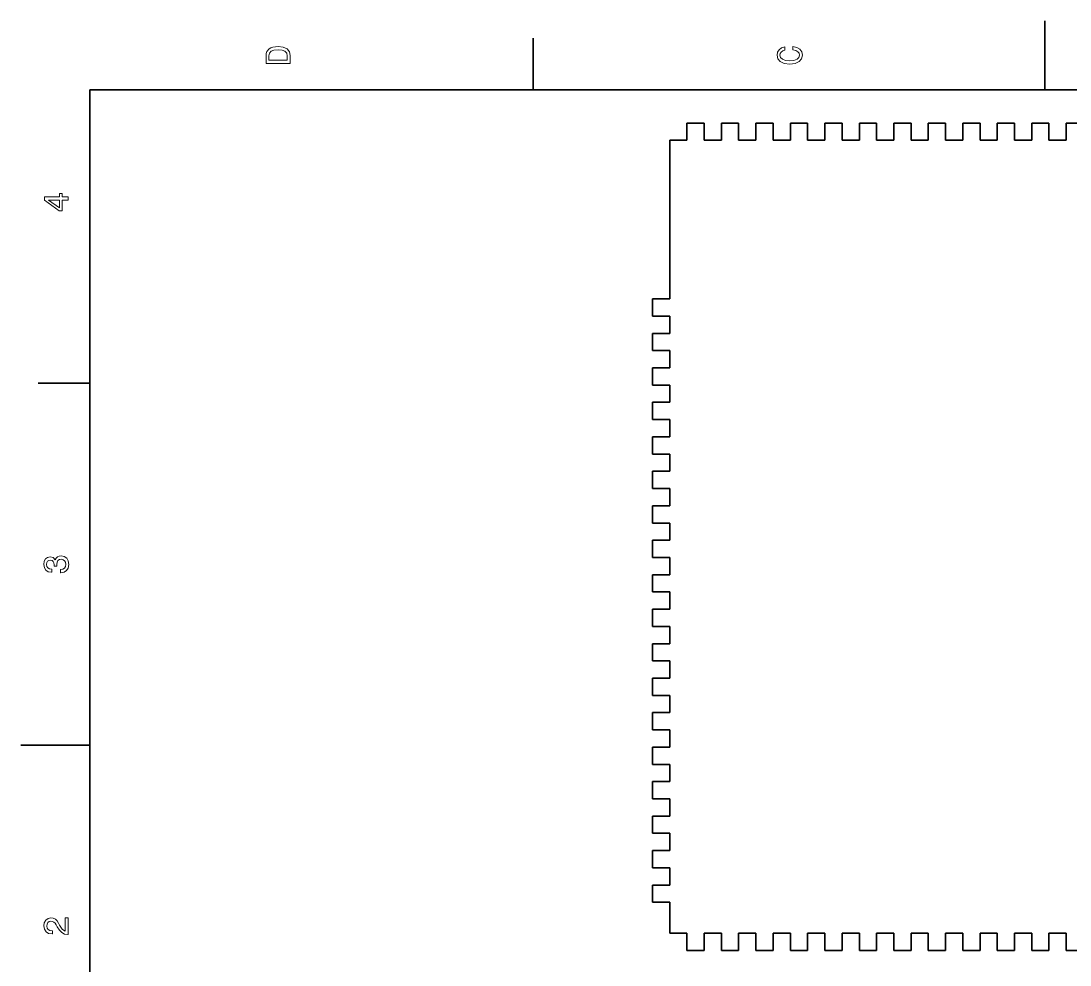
# Model space of a CAD drawing. Extents: x 0 to 297, y 0 to 210.
# Drawn here: x 0 to 152.1, y 73.1 to 210 of the extents above; entities that cross this region are included whole.
import ezdxf

# ---------------------------------------------------------------- set-up
doc = ezdxf.new("R2010")
doc.units = 0

msp = doc.modelspace()

# ---------------------------------------------------------------- linework, layer by layer
at = {"color": 7, "lineweight": 35}
for p, q in [((148.5, 200), (148.5, 210)), ((74.300003, 200), (74.300003, 207.5)), ((287, 200), (10, 200)), ((10, 200), (10, 10)), ((96.576744, 195.198517), (96.576744, 192.698517)), ((96.576744, 195.198517), (99.076744, 195.198517)), ((99.076744, 192.698517), (99.076744, 195.198517)), ((101.576744, 195.198517), (101.576744, 192.698517)), ((101.576744, 195.198517), (104.076744, 195.198517)), ((104.076744, 192.698517), (104.076744, 195.198517)), ((106.576744, 195.198517), (106.576744, 192.698517)), ((106.576744, 195.198517), (109.076744, 195.198517)), ((109.076744, 192.698517), (109.076744, 195.198517)), ((111.576744, 195.198517), (111.576744, 192.698517)), ((111.576744, 195.198517), (114.076744, 195.198517)), ((114.076744, 192.698517), (114.076744, 195.198517)), ((116.576744, 195.198517), (116.576744, 192.698517)), ((116.576744, 195.198517), (119.076744, 195.198517)), ((119.076744, 192.698517), (119.076744, 195.198517)), ((121.576744, 195.198517), (121.576744, 192.698517)), ((121.576744, 195.198517), (124.076744, 195.198517)), ((124.076744, 192.698517), (124.076744, 195.198517)), ((126.576744, 195.198517), (126.576744, 192.698517)), ((126.576744, 195.198517), (129.076752, 195.198517)), ((129.076752, 192.698517), (129.076752, 195.198517)), ((131.576752, 195.198517), (131.576752, 192.698517)), ((131.576752, 195.198517), (134.076752, 195.198517)), ((134.076752, 192.698517), (134.076752, 195.198517)), ((136.576752, 195.198517), (136.576752, 192.698517)), ((136.576752, 195.198517), (139.076752, 195.198517)), ((139.076752, 192.698517), (139.076752, 195.198517)), ((141.576752, 195.198517), (141.576752, 192.698517)), ((141.576752, 195.198517), (144.076752, 195.198517)), ((144.076752, 192.698517), (144.076752, 195.198517)), ((146.576752, 195.198517), (146.576752, 192.698517)), ((146.576752, 195.198517), (149.076752, 195.198517)), ((149.076752, 192.698517), (149.076752, 195.198517)), ((151.576752, 195.198517), (151.576752, 192.698517)), ((151.576752, 195.198517), (154.076752, 195.198517)), ((94.076744, 192.698517), (94.076744, 169.698517)), ((94.076744, 192.698517), (96.576744, 192.698517)), ((99.076744, 192.698517), (101.576744, 192.698517)), ((104.076744, 192.698517), (106.576744, 192.698517)), ((109.076744, 192.698517), (111.576744, 192.698517)), ((114.076744, 192.698517), (116.576744, 192.698517)), ((119.076744, 192.698517), (121.576744, 192.698517)), ((124.076744, 192.698517), (126.576744, 192.698517)), ((129.076752, 192.698517), (131.576752, 192.698517)), ((134.076752, 192.698517), (136.576752, 192.698517)), ((139.076752, 192.698517), (141.576752, 192.698517)), ((144.076752, 192.698517), (146.576752, 192.698517)), ((149.076752, 192.698517), (151.576752, 192.698517)), ((91.576744, 169.698517), (91.576744, 167.198517)), ((94.076744, 169.698517), (91.576744, 169.698517)), ((94.076744, 167.198517), (91.576744, 167.198517)), ((94.076744, 167.198517), (94.076744, 164.698517)), ((91.576744, 164.698517), (91.576744, 162.198517)), ((94.076744, 164.698517), (91.576744, 164.698517)), ((94.076744, 162.198517), (91.576744, 162.198517)), ((94.076744, 162.198517), (94.076744, 159.698517)), ((91.576744, 159.698517), (91.576744, 157.198517)), ((94.076744, 159.698517), (91.576744, 159.698517)), ((10, 157.5), (2.5, 157.5)), ((94.076744, 157.198517), (91.576744, 157.198517)), ((94.076744, 157.198517), (94.076744, 154.698517)), ((91.576744, 154.698517), (91.576744, 152.198517)), ((94.076744, 154.698517), (91.576744, 154.698517)), ((94.076744, 152.198517), (91.576744, 152.198517)), ((94.076744, 152.198517), (94.076744, 149.698517)), ((91.576744, 149.698517), (91.576744, 147.198517)), ((94.076744, 149.698517), (91.576744, 149.698517)), ((94.076744, 147.198517), (91.576744, 147.198517)), ((94.076744, 147.198517), (94.076744, 144.698517)), ((91.576744, 144.698517), (91.576744, 142.198517)), ((94.076744, 144.698517), (91.576744, 144.698517)), ((94.076744, 142.198517), (91.576744, 142.198517)), ((94.076744, 142.198517), (94.076744, 139.698517)), ((91.576744, 139.698517), (91.576744, 137.198517)), ((94.076744, 139.698517), (91.576744, 139.698517)), ((94.076744, 137.198517), (91.576744, 137.198517)), ((94.076744, 137.198517), (94.076744, 134.698517)), ((91.576744, 134.698517), (91.576744, 132.198517)), ((94.076744, 134.698517), (91.576744, 134.698517)), ((94.076744, 132.198517), (91.576744, 132.198517)), ((94.076744, 132.198517), (94.076744, 129.698517)), ((91.576744, 129.698517), (91.576744, 127.198517)), ((94.076744, 129.698517), (91.576744, 129.698517)), ((94.076744, 127.198517), (91.576744, 127.198517)), ((94.076744, 127.198517), (94.076744, 124.698517)), ((91.576744, 124.698517), (91.576744, 122.198517)), ((94.076744, 124.698517), (91.576744, 124.698517)), ((94.076744, 122.198517), (91.576744, 122.198517)), ((94.076744, 122.198517), (94.076744, 119.698517)), ((91.576744, 119.698517), (91.576744, 117.198517)), ((94.076744, 119.698517), (91.576744, 119.698517)), ((94.076744, 117.198517), (91.576744, 117.198517)), ((94.076744, 117.198517), (94.076744, 114.698517)), ((91.576744, 114.698517), (91.576744, 112.198517)), ((94.076744, 114.698517), (91.576744, 114.698517)), ((94.076744, 112.198517), (91.576744, 112.198517)), ((94.076744, 112.198517), (94.076744, 109.698517)), ((91.576744, 109.698517), (91.576744, 107.198517)), ((94.076744, 109.698517), (91.576744, 109.698517)), ((94.076744, 107.198517), (91.576744, 107.198517)), ((94.076744, 107.198517), (94.076744, 104.698517)), ((10, 105), (0, 105)), ((91.576744, 104.698517), (91.576744, 102.198517)), ((94.076744, 104.698517), (91.576744, 104.698517)), ((94.076744, 102.198517), (91.576744, 102.198517)), ((94.076744, 102.198517), (94.076744, 99.698517)), ((91.576744, 99.698517), (91.576744, 97.198517)), ((94.076744, 99.698517), (91.576744, 99.698517)), ((94.076744, 97.198517), (91.576744, 97.198517)), ((94.076744, 97.198517), (94.076744, 94.698517)), ((91.576744, 94.698517), (91.576744, 92.198517)), ((94.076744, 94.698517), (91.576744, 94.698517)), ((94.076744, 92.198517), (91.576744, 92.198517)), ((94.076744, 92.198517), (94.076744, 89.698517)), ((91.576744, 89.698517), (91.576744, 87.198517)), ((94.076744, 89.698517), (91.576744, 89.698517)), ((94.076744, 87.198517), (91.576744, 87.198517)), ((94.076744, 87.198517), (94.076744, 84.698517)), ((94.076744, 84.698517), (91.576744, 84.698517)), ((91.576744, 84.698517), (91.576744, 82.198517)), ((94.076744, 82.198517), (91.576744, 82.198517)), ((94.076744, 82.198517), (94.076744, 77.698517)), ((96.576744, 77.698517), (94.076744, 77.698517)), ((96.576744, 77.698517), (96.576744, 75.198517)), ((101.576744, 77.698517), (99.076744, 77.698517)), ((99.076744, 75.198517), (99.076744, 77.698517)), ((101.576744, 77.698517), (101.576744, 75.198517)), ((106.576744, 77.698517), (104.076744, 77.698517)), ((104.076744, 75.198517), (104.076744, 77.698517)), ((106.576744, 77.698517), (106.576744, 75.198517)), ((111.576744, 77.698517), (109.076744, 77.698517)), ((109.076744, 75.198517), (109.076744, 77.698517)), ((111.576744, 77.698517), (111.576744, 75.198517)), ((116.576744, 77.698517), (114.076744, 77.698517)), ((114.076744, 75.198517), (114.076744, 77.698517)), ((116.576744, 77.698517), (116.576744, 75.198517)), ((121.576744, 77.698517), (119.076744, 77.698517)), ((119.076744, 75.198517), (119.076744, 77.698517)), ((121.576744, 77.698517), (121.576744, 75.198517)), ((126.576744, 77.698517), (124.076744, 77.698517)), ((124.076744, 75.198517), (124.076744, 77.698517)), ((126.576744, 77.698517), (126.576744, 75.198517)), ((131.576752, 77.698517), (129.076752, 77.698517)), ((129.076752, 75.198517), (129.076752, 77.698517)), ((131.576752, 77.698517), (131.576752, 75.198517)), ((136.576752, 77.698517), (134.076752, 77.698517)), ((134.076752, 75.198517), (134.076752, 77.698517)), ((136.576752, 77.698517), (136.576752, 75.198517)), ((141.576752, 77.698517), (139.076752, 77.698517)), ((139.076752, 75.198517), (139.076752, 77.698517)), ((141.576752, 77.698517), (141.576752, 75.198517)), ((146.576752, 77.698517), (144.076752, 77.698517)), ((144.076752, 75.198517), (144.076752, 77.698517)), ((146.576752, 77.698517), (146.576752, 75.198517)), ((151.576752, 77.698517), (149.076752, 77.698517)), ((149.076752, 75.198517), (149.076752, 77.698517)), ((151.576752, 77.698517), (151.576752, 75.198517)), ((99.076744, 75.198517), (96.576744, 75.198517)), ((104.076744, 75.198517), (101.576744, 75.198517)), ((109.076744, 75.198517), (106.576744, 75.198517)), ((114.076744, 75.198517), (111.576744, 75.198517)), ((119.076744, 75.198517), (116.576744, 75.198517)), ((124.076744, 75.198517), (121.576744, 75.198517)), ((129.076752, 75.198517), (126.576744, 75.198517)), ((134.076752, 75.198517), (131.576752, 75.198517)), ((139.076752, 75.198517), (136.576752, 75.198517)), ((144.076752, 75.198517), (141.576752, 75.198517)), ((149.076752, 75.198517), (146.576752, 75.198517)), ((154.076752, 75.198517), (151.576752, 75.198517))]:
    msp.add_line(p, q, dxfattribs=at)
at = {"color": 7, "lineweight": 13}
for points in [[(35.533215, 204.994965), (35.533215, 203.829971), (39.033215, 203.829971), (39.033215, 204.994965), (38.922264, 205.544678), (38.584366, 205.953171), (38.034657, 206.205338), (37.283215, 206.296112), (36.516644, 206.215424), (36.21405, 206.114563), (35.971977, 205.973343), (35.644165, 205.56485), (35.563473, 205.297562)], [(35.951801, 204.959656), (36.027451, 205.342941), (36.259438, 205.605194), (36.672985, 205.761536), (37.283215, 205.811966), (37.873272, 205.756485), (38.286816, 205.600143), (38.533936, 205.332855), (38.614628, 204.959656), (38.614628, 204.298996), (35.951801, 204.298996)], [(111.93206, 205.817017), (112.355698, 205.716141), (112.658287, 205.549713), (112.844887, 205.317734), (112.905403, 205.045395), (112.814629, 204.71759), (112.54229, 204.460388), (112.098488, 204.28891), (111.483215, 204.233429), (110.872986, 204.28891), (110.424141, 204.455338), (110.151802, 204.71254), (110.055984, 205.045395), (110.106415, 205.287476), (110.247627, 205.494247), (110.474571, 205.655624), (110.787247, 205.766571), (110.787247, 206.245682), (110.308144, 206.094391), (109.94503, 205.832138), (109.718086, 205.474075), (109.63739, 205.045395), (109.763474, 204.510818), (110.116501, 204.10231), (110.696472, 203.840057), (111.483215, 203.749283), (112.269958, 203.840057), (112.84993, 204.10231), (113.208, 204.510818), (113.329041, 205.045395), (113.233215, 205.51442), (112.965927, 205.892654), (112.527161, 206.159943), (111.93206, 206.301163)], [(6.833213, 184.02739), (6.833213, 184.481277), (5.965778, 184.481277), (5.965778, 184.98056), (5.56232, 184.98056), (5.56232, 184.481277), (3.408862, 184.481277), (3.408862, 184.022339), (5.521974, 182.489197), (5.965778, 182.489197), (5.965778, 184.02739)], [(5.56232, 182.912827), (3.993876, 184.02739), (5.56232, 184.02739)], [(5.733789, 129.979111), (5.769093, 129.979111), (6.253242, 130.059799), (6.616354, 130.296829), (6.848343, 130.670029), (6.934078, 131.164276), (6.848343, 131.688766), (6.626441, 132.082138), (6.273415, 132.334305), (5.819525, 132.425079), (5.521974, 132.384735), (5.2799, 132.273788), (5.0933, 132.092224), (4.957133, 131.850143), (4.684798, 132.177963), (4.251081, 132.293961), (3.857709, 132.218307), (3.560158, 132.00145), (3.373559, 131.648422), (3.307997, 131.164276), (3.388689, 130.710388), (3.610591, 130.362396), (3.963617, 130.135452), (4.432637, 130.059799), (4.467939, 130.059799), (4.467939, 130.508652), (4.145173, 130.548996), (3.913184, 130.680115), (3.771974, 130.891937), (3.721542, 131.189484), (3.761888, 131.451736), (3.867795, 131.643372), (4.039265, 131.759369), (4.271254, 131.804764), (4.518372, 131.759369), (4.684798, 131.638336), (4.785663, 131.426514), (4.815922, 131.139053), (4.810879, 130.942368), (5.209294, 130.942368), (5.199208, 131.189484), (5.244596, 131.507217), (5.365634, 131.744247), (5.56232, 131.885452), (5.819525, 131.935883), (6.112032, 131.880417), (6.328891, 131.734161), (6.465058, 131.502167), (6.510447, 131.194534), (6.460014, 130.876801), (6.308718, 130.644821), (6.066643, 130.498566), (5.733789, 130.443085)], [(6.833213, 77.519447), (6.833213, 79.925072), (6.399496, 79.925072), (6.399496, 78.023773), (6.162464, 78.129684), (5.965778, 78.311241), (5.607709, 78.871033), (5.456412, 79.168587), (5.239553, 79.501442), (4.987392, 79.738472), (4.689841, 79.874641), (4.351945, 79.925072), (3.928314, 79.839333), (3.595461, 79.602303), (3.383646, 79.239189), (3.307997, 78.770172), (3.393732, 78.286018), (3.630764, 77.91787), (4.009006, 77.680832), (4.508286, 77.600143), (4.578891, 77.600143), (4.578891, 78.059074), (4.538545, 78.059074), (4.195605, 78.104462), (3.943444, 78.240631), (3.782061, 78.457489), (3.726585, 78.744957), (3.777017, 79.03746), (3.903098, 79.254318), (4.099784, 79.395531), (4.346902, 79.445961), (4.578891, 79.41066), (4.775577, 79.314842), (4.947046, 79.153458), (5.098343, 78.931557), (5.259727, 78.634003), (5.572406, 78.139771), (5.90526, 77.791786), (6.308718, 77.585014), (6.818084, 77.519447)]]:
    msp.add_lwpolyline(points, close=True, dxfattribs=at)

doc.saveas('drawing.dxf')
